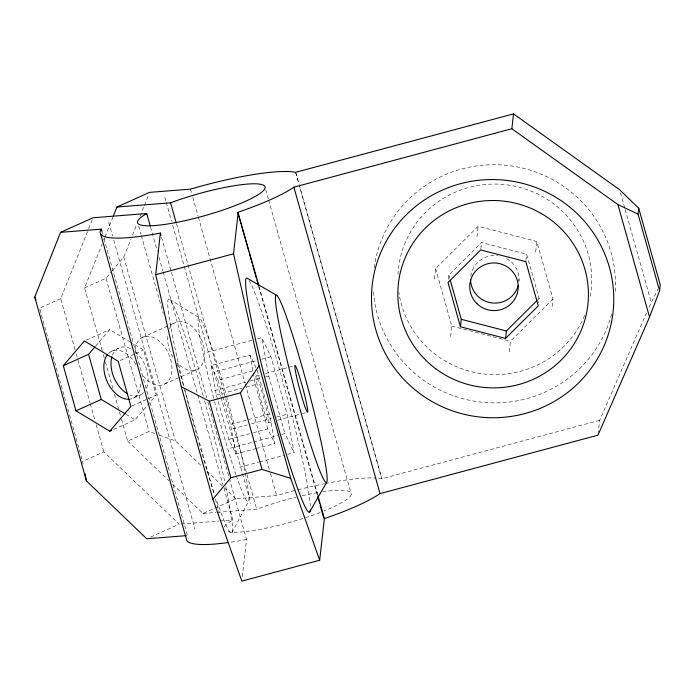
<?xml version="1.0" encoding="UTF-8"?>
<svg xmlns="http://www.w3.org/2000/svg" width="695" height="695" viewBox="0 0 695 695"><rect width="100%" height="100%" fill="white"/><g stroke="black" fill="none" stroke-linecap="round" stroke-linejoin="round"><path stroke-width="0.52" stroke-dasharray="3.48 2.61" d="M242.338 576.659L246.525 539.502L229.532 479.055M434.462 279.016L435.635 268.609L478.151 226.292L536.827 241.478L552.985 298.972L551.813 309.379M448.362 279.338L448.84 275.09L481.539 242.538L526.68 254.214L539.111 298.442L538.634 302.69M450.621 336.51L451.793 326.111L435.635 268.609M476.978 236.7L478.151 226.292M480.827 248.906L481.539 242.538M509.296 351.696L510.469 341.288L552.985 298.972M518.8 281.362L519.043 279.234M525.959 260.582L526.68 254.214M535.654 251.877L536.827 241.478M598.091 434.114L599.646 420.31L646.446 313.124M75.086 349.698L60.726 298.624L88.256 229.75M88.656 228.751L92.253 219.768M102.174 350.436L84.59 287.904L102.148 243.98M103.746 239.984L104.545 237.985M104.945 236.995L112.92 217.022M112.164 270.92L123.745 257.037L130.903 239.123M132.493 235.145L136.472 225.197M140.051 216.241L144.03 206.285M144.43 205.294L148.799 194.348M649.043 307.173L657.87 289.389M231.8 532.856L248.393 501.668M84.59 287.904L106.031 278.269L111.478 271.736M95.641 346.084L109.723 329.595L129.826 341.723M113.676 429.449L135.082 419.823L156.21 395.099L143.526 349.985L130.738 342.27M537.591 299.962L539.111 298.442M60.726 298.624L39.528 308.154L82.305 460.325M86.362 340.098L109.723 329.595M111.287 351.383L118.428 348.178M142.293 337.449L174.975 322.758M120.174 360.488L134.769 353.92M135.742 353.486L143.526 349.985M133.518 398.035L140.659 394.83M164.524 384.1L197.206 369.419M131.876 406.036L147.453 399.034M148.426 398.6L156.21 395.099M150.676 537.009L179.18 524.204L103.798 451.846L82.601 461.367L83.608 466.51M121.503 419.233L127.663 441.117L149.095 431.482L155.176 433.654M172.734 484.38L203.044 513.475L235.735 498.784L276.619 495.561A105.014 18.053 -15.7 0 1 296.991 489.992M207.301 352.252L252.355 340.176M257.593 338.769L261.78 337.64L270.954 356.735L287.113 414.229L294.107 452.636L287.826 454.33M256.377 448.492L235.892 453.983L228.837 439.301L216.406 395.073L211.028 365.527L249.948 355.084L257.002 369.775L269.434 414.003L274.812 443.549L257.402 448.214M216.466 371.347L256.281 360.662M261.52 359.263L270.954 356.735M211.028 365.527L218.082 380.208L255.977 370.044M256.273 375.96L259.339 375.135M265.49 373.493L295.184 365.527M214.286 390.668L245.726 382.233M249.913 381.112L261.442 378.019M265.629 376.899L268.774 376.056L261.78 337.64M216.406 395.073L242.008 388.201M246.108 387.106L255.326 384.63L253.597 375.135M235.892 453.983L230.514 424.437L269.434 414.003M232.634 428.841L247.298 424.906M251.494 423.785L271.397 418.442M276.636 417.043L287.113 414.229M268.487 422.673A24.238 1.668 75 0 0 261.19 389.061A24.238 1.668 75 0 0 257.454 386.22A24.238 1.668 75 0 0 268.487 422.673L272.588 421.57M277.705 420.197L301.265 413.881M302.29 413.603L305.357 412.787M228.837 439.301L252.398 432.985M253.414 432.707L267.757 428.858L274.812 443.549M230.453 448.162L252.459 442.263M253.501 441.977L277.6 435.522M281.796 434.392L284.941 433.55L294.107 452.636M239.619 467.249L258.479 462.192M259.53 461.914L283.63 455.451M599.646 420.31L381.703 478.751A105.014 18.053 -15.7 0 0 377.211 478.151M203.044 513.475L215.936 512.458M217.005 512.371L256.733 509.235A66.242 11.389 -15.7 0 1 296.113 497.168M181.334 524.03L218.908 521.068M219.985 520.981L232.868 519.964L224.077 488.698M451.793 326.111L510.469 341.288M159.225 435.105L175.418 440.899L202.054 466.458M125.943 414.316L135.082 419.823M169.563 299.25L199.43 317.893M206.754 470.967L235.735 498.784M127.663 441.117L168.85 480.653M620.47 192.836L624.857 208.457M625.153 209.499L651.206 302.212M448.84 275.09L449.995 279.199M295.722 172.36L298.946 183.819M299.232 184.861L381.85 478.786L299.085 184.835M295.566 172.325L298.789 183.793M265.733 189.77L268.374 199.152M268.661 200.195L351.279 494.119M259.035 286.201L317.919 495.7M258.636 286.34L317.233 494.797M268.774 376.056L284.941 433.55M255.326 384.63L267.757 428.858M190.482 189.127L191.655 193.297M192.828 197.467L198.101 216.223M198.396 217.266L244.979 382.988M245.274 384.031L269.295 469.499M270.468 473.669L276.619 495.561M176.46 223.651L225.38 397.714M225.675 398.756L246.768 473.799M247.064 474.841L256.733 509.235M218.082 380.208L222.417 395.637M222.704 396.663L230.514 424.437M164.811 197.267L165.983 201.437M166.27 202.48L171.543 221.245M172.716 225.415L220.767 396.341M221.062 397.384L250.938 503.701M161.561 237.247L206.684 397.757M207.857 401.927L229.237 478.012M150.546 227.083L157.279 251.051M159.042 257.306L162.847 270.859M163.143 271.901L197.415 393.848M197.71 394.89L222.904 484.528M138.67 226.092L141.007 234.423M141.302 235.466L163.273 313.636M177.338 363.667L183.489 385.56M184.662 389.73L214.251 494.996M215.424 499.166L219.238 512.719M123.745 257.037L175.418 440.899M108.75 222.417L112.564 235.97M113.737 240.14L194.887 528.852M101.904 231.218L102.782 234.345M103.955 238.515L187.45 535.567M106.031 278.269L149.095 431.482M103.346 354.606L104.224 357.734M105.397 361.904L112.72 387.958M114.475 394.213L119.166 410.893M119.453 411.935L121.217 418.19M76.259 353.868L90.029 402.857M90.315 403.899L95.007 420.571M96.179 424.741L103.798 451.846M249.948 355.084L253.406 374.084M246.525 539.502A105.014 18.053 -15.7 0 1 229.724 542.335M298.007 489.732A105.014 18.053 -15.7 0 1 324.339 483.755M325.356 483.546A105.014 18.053 -15.7 0 1 376.177 478.073M225.84 486.7A121.173 8.323 75 0 1 216.128 498.888M214.077 492.781A121.173 8.323 75 0 1 198.153 440.309M197.597 438.31A121.173 8.323 75 0 1 184.679 389.643M183.689 385.682A121.173 8.323 75 0 1 169.328 299.093A121.173 8.323 75 0 1 203.461 396.732M204.591 400.78A121.173 8.323 75 0 1 224.728 481.505M226.544 396.176A95.319 6.55 75 0 1 248.41 491.626A95.319 6.55 75 0 1 236.413 475.971M236.091 475.032A95.319 6.55 75 0 1 213.93 399.295M213.678 398.296A95.319 6.55 75 0 1 198.779 317.685A95.319 6.55 75 0 1 226.266 395.177M249.071 280.45A121.173 8.323 75 0 1 284.655 388.036A121.173 8.323 75 0 1 310.3 506.16M398 274.542A96.935 95.258 6.4 0 1 506.681 184.818A96.935 95.258 6.4 0 1 589.812 298.546M584.643 315.426A96.935 95.258 6.4 0 1 482.938 373.849A96.935 95.258 6.4 0 1 398.834 292.169M611.574 314.131A121.173 119.071 6.4 0 1 482.617 402.292A121.173 119.071 6.4 0 1 373.389 290.527M374.214 267.714A121.173 119.071 6.4 0 1 507.046 165.401A121.173 119.071 6.4 0 1 615.075 293.681M470.767 276.323A24.238 23.812 6.4 0 1 497.776 255.708M506.759 258.653A24.238 23.812 6.4 0 1 518.965 281.31M322.715 491.791A66.242 11.389 -15.7 0 1 324.244 510.877M320.239 512.45A66.242 11.389 -15.7 0 1 226.162 531.223M224.12 526.984A66.242 11.389 -15.7 0 1 232.868 519.964M302.29 495.7A66.242 11.389 -15.7 0 1 318.649 492.434M143.509 392.727A25.845 16.706 65.8 0 1 129.8 394.882M112.486 355.128A25.845 16.706 65.8 0 1 132.189 349.594M135.343 351.852A25.845 16.706 65.8 0 1 145.742 389.695M135.038 349.698A25.845 16.706 65.8 0 1 159.207 341.123A25.845 16.706 65.8 0 1 169.762 378.679A25.845 16.706 65.8 0 1 141.928 374.214M169.441 328.787A25.845 16.706 65.8 0 1 194.478 328.874A25.845 16.706 65.8 0 1 202.549 363.789A25.845 16.706 65.8 0 1 177.321 362.894M173.055 357.143A25.845 16.706 65.8 0 1 167.721 335.007M108.437 353.494A25.845 16.706 65.8 0 1 136.394 365.335M140.929 383.849A25.845 16.706 65.8 0 1 130.182 399.121"/><path stroke-width="1.04" d="M317.919 495.7L324.365 518.635L319.674 560.248L241.834 581.116L212.879 499.201L181.256 386.707L155.697 274.69L160.389 233.077A105.014 18.053 -15.7 0 1 101.314 229.133L60.604 232.347L34.75 297.034L86.432 480.897L146.741 538.781L186.373 535.654M319.674 560.248L290.719 478.334L259.096 365.831L233.537 253.814L238.229 212.201A105.014 18.053 -15.7 0 0 293.889 187.19L511.841 128.74L617.916 204.573L638.045 214.147L659.581 290.753L649.53 317.068L597.969 435.174L380.026 493.615A105.014 18.053 -15.7 0 1 324.365 518.635M460.438 326.746L447.997 282.517L480.705 249.965L525.837 261.65L538.269 305.878L505.569 338.43L460.438 326.746L461.272 319.318L450.282 280.233M511.841 128.74L513.509 113.884L295.566 172.325A105.014 18.053 -15.7 0 0 190.482 189.127L149.599 192.359L116.916 207.041L113.32 216.032M505.569 338.43L506.403 330.994L536.827 300.718M638.045 214.147L638.714 208.205L619.584 189.709L513.509 113.884M659.581 290.753L660.25 284.811L638.714 208.205M309.64 511.98L326.65 482.347M181.256 386.707L209.343 401.171L240.479 392.823L259.096 365.831M212.879 499.201L230.879 477.778L262.006 469.429L290.719 478.334M63.297 365.692L84.416 340.967L118.228 361.357L130.903 406.471L109.784 431.195L75.972 410.806L63.297 365.692L88.595 354.32L94.928 346.909M60.604 232.347L93.052 217.77L146.732 213.53A66.242 11.389 -15.7 0 0 188.884 219.776A66.242 11.389 -15.7 0 0 264.421 185.834A66.242 11.389 -15.7 0 0 170.596 202.81L116.916 207.041M75.972 410.806L101.279 399.434L125.03 413.768M109.784 431.195L111.73 430.327M237.838 212.34L258.74 285.159M155.697 274.69L233.537 253.814M461.272 319.318L506.403 330.994M276.862 295.471L247.394 278.374A121.173 8.323 75 0 0 271.241 402.249A121.173 8.323 75 0 0 310.248 510.052M34.75 297.034L35.949 299.814M617.916 204.573L649.53 317.068M293.889 187.19L380.026 493.615M238.133 213.382L241.061 223.799M241.643 225.884L245.161 238.394M245.743 240.479L248.68 250.904M249.262 252.989L252.189 263.405M252.78 265.49L256.29 278M256.881 280.085L258.34 285.298M317.815 496.882L319.578 503.137M320.16 505.222L323.679 517.723M240.479 392.823L262.006 469.429M170.596 202.81L176.165 222.609M209.343 401.171L230.879 477.778M160.389 233.077L160.979 235.162M146.732 213.53L150.25 226.04M101.314 229.133L101.904 231.218M100.688 234.198L186.825 540.623A105.014 18.053 -15.7 0 0 227.76 542.604M88.595 354.32L101.279 399.434M85.016 473.703L86.432 480.897M518.261 285.402A24.238 23.812 6.4 0 1 470.584 279.433M126.89 393.413A25.845 16.706 65.8 0 1 111.912 356.787M129.296 399.225A25.845 16.706 65.8 0 1 107.829 382.98A25.845 16.706 65.8 0 1 107.239 354.893M281.605 336.484A96.935 6.663 75 0 0 325.738 482.295A96.935 6.663 75 0 0 296.548 347.856A96.935 6.663 75 0 0 281.605 336.484M296.374 375.778A24.238 1.668 75 0 0 307.407 412.231A24.238 1.668 75 0 0 300.11 378.627A24.238 1.668 75 0 0 296.374 375.778M419.667 393.448A121.173 119.071 6.4 0 0 612.868 313.706A121.173 119.071 6.4 0 0 445.373 188.814A121.173 119.071 6.4 0 0 419.667 393.448M435.739 368.767A95.319 93.669 6.4 0 0 587.718 306.035A95.319 93.669 6.4 0 0 455.955 207.788A95.319 93.669 6.4 0 0 435.739 368.767M476.978 303.68A24.238 23.812 6.4 0 0 517.428 292.838A24.238 23.812 6.4 0 0 487.516 263.787A24.238 23.812 6.4 0 0 476.978 303.68"/></g></svg>
